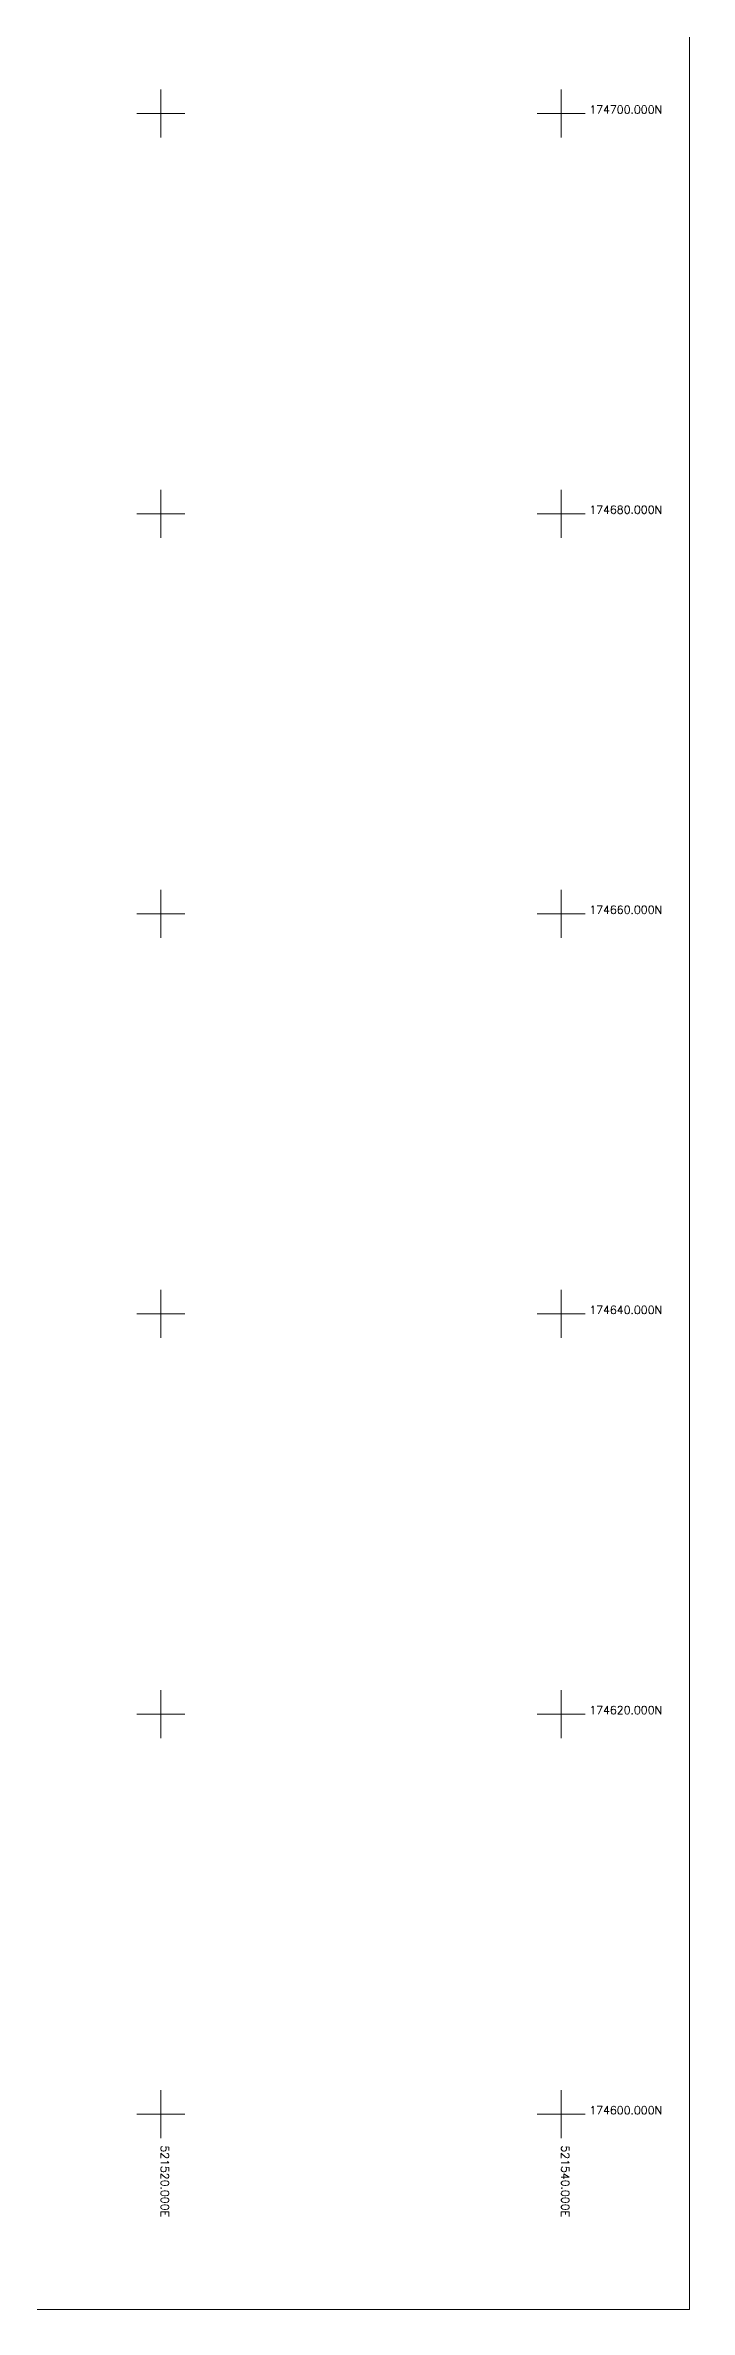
# Model space of a CAD drawing. Extents: x 521064 to 521635, y 174590 to 175241.
# Drawn here: x 521514.2 to 521546.4, y 174590.2 to 174703.4 of the extents above; entities that cross this region are included whole.
import ezdxf
from ezdxf.enums import TextEntityAlignment as Align

# ---------------------------------------------------------------- set-up
doc = ezdxf.new("R2010")
doc.units = 0
for name, color, linetype, lineweight in [('I031G_SURVEY-GRID', 7, 'CONTINUOUS', 18), ('I031T_SURVEY-GRID-TXT', 7, 'CONTINUOUS', 13), ('I901G_TITLE-SHEET', 7, 'CONTINUOUS', 18)]:
    doc.layers.add(name, color=color, linetype=linetype, lineweight=lineweight)
doc.styles.add('MONOTXT', font='simplex.shx')

msp = doc.modelspace()

# ---------------------------------------------------------------- linework, layer by layer
at = {"layer": 'I031G_SURVEY-GRID'}
for p, q in [((521520, 174701.2), (521520, 174698.8)), ((521540, 174701.2), (521540, 174698.8)), ((521518.8, 174700), (521521.2, 174700)), ((521538.8, 174700), (521541.2, 174700)), ((521520, 174681.2), (521520, 174678.8)), ((521540, 174681.2), (521540, 174678.8)), ((521518.8, 174680), (521521.2, 174680)), ((521538.8, 174680), (521541.2, 174680)), ((521520, 174661.2), (521520, 174658.8)), ((521540, 174661.2), (521540, 174658.8)), ((521518.8, 174660), (521521.2, 174660)), ((521538.8, 174660), (521541.2, 174660)), ((521520, 174641.2), (521520, 174638.8)), ((521540, 174641.2), (521540, 174638.8)), ((521518.8, 174640), (521521.2, 174640)), ((521538.8, 174640), (521541.2, 174640)), ((521520, 174621.2), (521520, 174618.8)), ((521540, 174621.2), (521540, 174618.8)), ((521518.8, 174620), (521521.2, 174620)), ((521538.8, 174620), (521541.2, 174620)), ((521520, 174601.2), (521520, 174598.8)), ((521540, 174601.2), (521540, 174598.8)), ((521518.8, 174600), (521521.2, 174600)), ((521538.8, 174600), (521541.2, 174600))]:
    msp.add_line(p, q, dxfattribs=at)
at = {"layer": 'I901G_TITLE-SHEET'}
msp.add_lwpolyline([(521546.41, 174590.23), (521337.81, 174590.23), (521337.81, 174754.43), (521546.41, 174754.43)], close=True, dxfattribs=at)

# ---------------------------------------------------------------- texts
at = {"layer": 'I031T_SURVEY-GRID-TXT', "style": 'MONOTXT'}
for s, p in [('174700.000N', (521541.4, 174700)), ('174680.000N', (521541.4, 174680)), ('174660.000N', (521541.4, 174660)), ('174640.000N', (521541.4, 174640)), ('174620.000N', (521541.4, 174620)), ('174600.000N', (521541.4, 174600))]:
    msp.add_text(s, height=0.4, dxfattribs=at).set_placement(p)
for s, p in [('521520.000E', (521520, 174594.86)), ('521540.000E', (521540, 174594.86))]:
    msp.add_text(s, height=0.4, rotation=270, dxfattribs=at).set_placement(p, align=Align.RIGHT)

doc.saveas('drawing.dxf')
